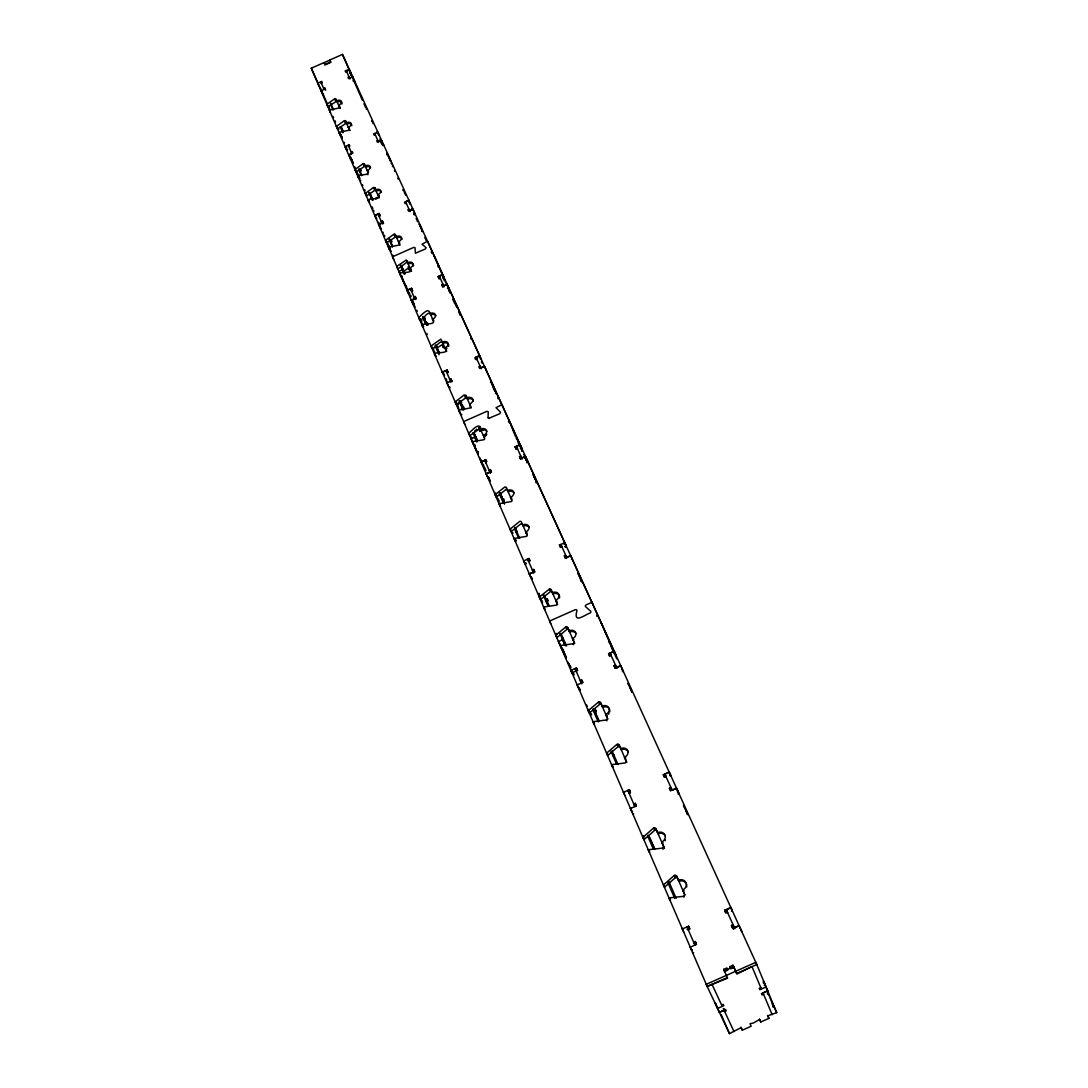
<?xml version="1.0" encoding="UTF-8"?>
<svg xmlns="http://www.w3.org/2000/svg" width="1088" height="1088" viewBox="0 0 1088 1088"><rect width="100%" height="100%" fill="white"/><g stroke="black" fill="none" stroke-linecap="round" stroke-linejoin="round"><path stroke-width="1.5" d="M443.074 278.555L444.23 278.038L427.557 241.25L422.049 244.229L426.115 247.71L425.34 249.002L415.371 253.218L415.045 247.738L413.834 247.357L392.537 256.768L393.706 259.311M369.39 202.477C363.161 195.894 383.316 201.919 377.917 194.684A4.175 2.679 -24.1 0 0 380.664 190.536A4.175 2.679 -24.1 0 0 375.768 189.788L374.775 187.571L373.47 187.476L365.337 193.446L366.425 196.03L375.455 189.883L379.318 197.812M550.718 623.533L549.59 621.071L575.022 609.797A1.482 1.197 -23.7 0 1 576.953 610.626C573.172 624.444 583.998 615.169 590.213 612.966A1.496 1.21 -23.1 0 0 590.594 611.13L585.453 606.574A1.496 1.197 -23.1 0 1 585.997 604.969L591.94 602.303L593.001 604.792M339.524 132.926L340.082 134.926L338.926 132.396L348.663 130.288L349.275 129.39L348.391 127.323A4.012 2.462 -24 0 0 351.07 123.447A4.012 2.462 -24 0 0 346.419 122.808L345.508 120.782L344.447 120.632L336.342 126.398L337.484 128.928L346.378 123.134L349.765 130.397M464.766 424.157L463.61 421.614L486.921 411.318L488.281 411.822L488.05 417.534L488.852 418.309L499.786 413.712L500.589 412.216L496.006 407.701L501.949 404.627L503.037 407.198M431.106 345.984C432.698 353.845 438.396 339.932 443.346 341.754A4.556 3.182 -24.1 0 1 448.066 343.414A4.556 3.182 -24.1 0 1 445.074 347.888C451.466 356.048 429.121 349.588 435.785 356.225M684.896 894.962L677.593 878.288A1.673 1.51 -25.1 0 0 675.458 877.581L664.809 886.978A1.686 1.523 -26.5 0 1 664.401 887.223L663.34 884.966A1.686 1.523 -26.5 0 0 663.762 884.707L674.424 875.31A1.686 1.523 -25.1 0 1 676.573 876.017L677.47 878.016M664.496 848.395L656.839 830.946A1.646 1.455 -24.9 0 0 654.758 830.28L644.3 839.392A1.646 1.469 -26 0 1 643.892 839.65L642.818 837.338A1.659 1.469 -26 0 0 643.226 837.094L653.711 827.954A1.646 1.455 -24.9 0 1 655.792 828.621L656.717 830.661M626.593 761.94L620.133 747.211A1.578 1.346 -24.6 0 0 618.147 746.613L608.002 755.276A1.591 1.36 -25.5 0 1 607.621 755.507L606.519 753.141A1.591 1.36 -25.4 0 0 606.914 752.896L617.073 744.233A1.591 1.346 -24.6 0 1 619.058 744.831L619.997 746.912M607.825 719.114L601.61 704.929A1.55 1.306 -24.5 0 0 599.665 704.371L589.682 712.803A1.564 1.306 -25.3 0 1 589.302 713.034L588.186 710.627A1.564 1.306 -25.3 0 0 588.581 710.396L598.577 701.95A1.55 1.306 -24.5 0 1 600.522 702.522L601.474 704.63M574.464 643.022L568.725 629.938A1.496 1.21 -24.4 0 0 566.875 629.435L557.192 637.459A1.51 1.224 -25 0 1 556.825 637.677L555.696 635.229A1.51 1.224 -25 0 0 556.063 635.011L565.76 626.974A1.51 1.21 -24.4 0 1 567.623 627.477L568.589 629.626M557.614 604.574L552.078 591.954A1.469 1.17 -24.4 0 0 550.8 591.342L540.736 599.311A1.482 1.17 -24.9 0 1 540.369 599.529L539.226 597.054A1.482 1.17 -24.9 0 0 539.594 596.836L549.671 588.853A1.469 1.17 -24.4 0 1 550.963 589.478L552.935 593.939A5.182 4.121 -24.3 0 1 557.967 594.062A5.182 4.121 -24.3 0 1 559.463 598.006M511.754 499.95L507.43 490.09A1.401 1.061 -24.3 0 0 506.994 489.654L506.491 489.532A1.401 1.061 -24.3 0 0 505.73 489.695L496.25 497.189L495.108 494.686L504.587 487.166A1.401 1.061 -24.3 0 1 505.362 487.016L505.852 487.125A1.401 1.061 -24.3 0 1 506.301 487.574L506.586 488.199M468.942 433.01C472.491 430.277 480.094 420.444 481.236 430.372A4.774 3.495 -24.2 0 1 486.866 431.378M470.098 435.54L479.971 428.427L484.527 437.838M466.113 395.869L464.209 394.89L455.124 401.921L456.28 404.464L466.562 397.378L471.376 407.837M435.826 315.642A4.474 3.074 -24.1 0 0 434.588 314.636L433.378 314.337A4.474 3.074 -24.1 0 0 430.617 314.867C428.101 307.931 419.914 326.332 418.812 317.465C429.991 306.83 428.318 309.346 433.405 321.218M401.268 275.958C394.291 269.593 415.942 275.59 410.026 267.934A4.352 2.91 -24.1 0 0 412.842 263.5A4.352 2.91 -24.1 0 0 407.687 262.602L406.368 262.616L397.868 268.967L396.712 266.424L406.327 259.991L411.55 271.361M400.058 245.126L396.086 236.558L386.607 242.869L385.451 240.326L394.291 233.961L396.834 237.81A4.27 2.815 -24.1 0 1 400.085 237.374L400.629 237.538A4.27 2.815 -24.1 0 1 402.043 239.346M368.111 172.244L364.997 166.015L356.075 172.04L354.933 169.51L363.433 163.486L365.84 167.117A4.121 2.598 -24.1 0 1 368.941 166.654L369.458 166.79A4.121 2.598 -24.1 0 1 370.546 167.634M340.027 108.188L336.736 101.13L327.95 106.801L326.808 104.285L335.022 98.573L337.307 102A3.958 2.394 -24 0 1 340.272 101.524L340.762 101.66A3.944 2.394 -24 0 1 341.822 104.054M495.366 494.537L496.318 496.359M365.486 193.365L366.425 195.228M336.559 126.276L337.484 128.139M327.026 104.176L327.95 106.026M515.549 540.926A1.414 1.102 -24.8 0 0 515.154 541.049L514.012 538.546A1.428 1.102 -24.7 0 1 514.406 538.424L526.674 536.316A1.428 1.102 -24.3 0 0 527.095 535.01L525.762 531.964A5.018 3.862 -24.2 0 0 529.013 527.122A5.018 3.862 -24.2 0 0 524.525 524.389L522.662 524.892L521.342 521.886A1.428 1.088 -24.3 0 0 520.88 521.424L520.377 521.302A1.428 1.088 -24.3 0 0 519.602 521.465L510.313 528.945L511.183 530.822M389.042 247.738L389.667 249.723L388.416 247.207L398.915 245.086L399.554 244.079L398.534 241.713A4.284 2.829 -24.1 0 0 401.322 237.388A4.284 2.829 -24.1 0 0 396.263 236.545L395.298 234.328M359.122 178.255C352.376 172.026 372.64 177.725 367.363 170.598A4.107 2.598 -24.1 0 0 370.083 166.559A4.107 2.598 -24.1 0 0 365.269 165.852L364.385 163.812M329.922 110.65L330.466 112.649L329.324 110.119L338.912 108.011L339.524 107.141L338.667 105.128A3.944 2.394 -24 0 0 341.319 101.334A3.944 2.394 -24 0 0 336.736 100.749L335.92 98.872M510.054 529.108L511.115 531.651L520.73 523.967L522.009 523.94A1.414 1.088 -24.3 0 1 522.471 524.389L526.946 534.602M632.59 811.335L631.856 811.662L630.414 808.561L631.298 808.166M727.559 969.462L726.893 967.953L723.697 969.367L727.6 978.18L707.159 986.422L729.45 1033.6L741.105 1027.67L742.261 1030.186L751.142 1026.256L750.013 1023.726L753.345 1023.006L759.655 1019.456L760.757 1021.986L768.903 1018.382L767.815 1015.838L776.723 1012.642L755.861 962.322L706.18 984.341L707.2 986.49L727.328 977.568M707.2 986.49L311.277 68.231L323.938 62.614L324.958 64.94L330.847 62.329L329.814 60.017L342.475 54.4L756.799 964.553L736.658 973.434L733.666 966.702L724.336 970.836M323.979 62.71L329.854 60.112M324.782 64.546L330.67 61.934M317.737 83.232L321.762 81.328L322.293 82.552L321.273 83.001M348.486 70.298L349.234 69.972M346.705 71.726L345.685 72.175L345.141 70.965L349.248 69.265L350.703 72.638L349.697 73.086M349.656 71.645L350.703 72.638M349.833 72.624L349.194 69.89M350.54 75.058L351.288 74.732L351.9 77.398M323.53 88.196L324.55 87.747L325.679 90.263M349.044 76.894L348.024 77.343L348.568 78.567L352.702 76.854M321.042 90.889L325.081 88.971L324.55 87.747M323.068 94.017L320.987 90.78M353.151 80.675L354.171 80.226L354.212 81.682M323.476 94.289L322.701 94.629L323.598 95.241M353.342 81.056L354.362 80.607L354.729 81.45M345.086 146.69L349.275 144.704L349.846 146.023L348.786 146.499M375.251 134.762L374.19 135.238L373.606 133.919L377.876 132.151L379.358 135.551L378.23 134.477M346.582 148.498L345.671 147.9M347.67 149.586L346.623 150.062L345.046 146.581M351.234 152.13L352.294 151.654L352.879 152.986L348.622 154.877L350.73 158.127M377.794 140.366L376.734 140.828L377.318 142.147L381.575 140.27L383.166 145.33M348.663 154.986L351.859 153.571L348.269 145.275L348.65 146.118M381.63 140.379L378.434 141.794L374.707 133.566L375.442 135.266M380.99 143.004L382.038 143.154M351.193 158.494L350.39 158.848L351.302 159.46M382.269 144.718L383.33 144.255L383.697 145.098M359.285 169.932L360.346 169.47L361.08 171.102L360.196 169.075M377.658 197.336L375.591 198.247L375.945 199.036M380.27 215.995L379.127 213.452L374.707 215.397L376.856 218.661M374.762 215.519L378.066 214.05L378.842 215.75M406.382 203.551L405.634 201.838L408.938 200.369M378.638 215.37L379.739 214.88L379.127 213.452M406.232 203.143L405.13 203.633L404.478 202.205L408.884 200.26L409.863 204.027M409.224 202.613L410.421 203.782M383.547 223.557L382.405 221L381.29 221.49L382.446 224.046M408.979 209.222L407.878 209.712L408.53 211.154L412.964 209.195L415.14 214.159L414.038 214.649M378.651 224.536L381.97 223.054L378.066 214.05M405.634 201.838L409.686 210.773L413.005 209.304M381.262 228.154L380.433 228.534L381.371 229.133M414.215 213.561L415.14 214.159M390.007 240.72L391.109 240.244L391.843 241.876L390.891 239.673M404.763 273.754L402.846 269.307L398.997 271.606L404.206 283.043L402.002 276.787M405.022 283.424L405.239 285.056M407.578 289.34L405.389 285.382M409.754 293.325L408.598 293.828L407.007 290.306L411.604 288.266L412.76 290.822M439.198 279.099L438.083 276.529L442.694 274.489L444.23 278.038M407.062 290.442L410.516 288.905L411.672 291.448M440.042 277.862L439.294 276.148L442.748 274.625M442.286 276.026L443.156 275.645M411.128 290.346L412.284 289.83L411.604 288.266M439.946 277.576L438.79 278.093L438.083 276.529M408.503 292.019L407.538 291.421M410.91 295.501L410.57 295.922M444.448 280.908L442 274.081M414.025 297.024L415.181 296.507L416.337 299.064M442.898 287.286L441.782 284.716L442.938 284.213L444.054 286.77M413.998 303.144L412.842 303.661L411.237 300.138L415.874 298.085L415.181 296.507M411.291 300.261L414.773 298.724L415.154 299.581M447.182 284.362L443.714 285.899L439.294 276.148M412.828 300.805L412.869 302.056M447.508 288.306L448.664 287.79L447.127 284.24L442.49 286.294L441.782 284.716M414.011 304.014L413.141 304.395L414.106 304.994M448.8 289.612L449.004 288.497M423.368 317.601L424.51 317.084L425.258 318.716M421.668 320.321L421.614 321.83M425.952 323.19L427.081 322.687L428.128 325.081L427.394 323.462M435.989 347.154L439.457 353.369M448.242 372.558L447.1 370.002L442.272 372.137L444.489 375.401M442.34 372.286L445.958 370.682L446.719 372.382M477.17 359.897L476.068 357.34L479.686 355.735M479.114 357L480.012 356.606M446.638 372.259L447.834 371.715L447.1 370.002M476.775 358.904L475.565 359.434L474.803 357.734L479.618 355.599L480.556 359.421M443.754 373.687L442.762 373.116M449.806 379.562L451.017 379.032L452.173 381.575M446.964 383.003L451.765 380.759L451.017 379.032M484.541 366.398L480.91 368.016L476.068 357.34M449.861 387.845L448.868 387.274L449.874 387.11M459.734 401.377L460.918 400.846L461.652 402.465L456.892 404.573M463.379 406.164L462.196 406.681L463.542 409.632M461.421 408.218L463.787 407.17L464.522 408.775L463.338 409.306L461.081 404.206M474.504 430.957L476.707 429.978L476.354 429.202M478.965 428.672L480.107 431.283L482.827 430.073M476.245 440.436L477.129 440.042L476.218 437.961M474.953 445.658L475.116 446.066M478.394 452.363L477.618 453.07L477.782 452.146M478.407 451.996L477.482 452.404L478.176 453.954M515.25 436.03L509.742 421.899M516.12 438.002L518.214 441.293M518.446 443.074L518.459 441.837M518.337 443.183L518.486 442.286L521.397 449.113M516.174 449.344L515.073 446.801L520.132 444.57L521.655 448.12L520.39 448.678M481.032 462.06L484.826 460.374L485.982 462.903M517.507 448.95L516.406 446.406L520.2 444.72M519.493 445.835L520.445 445.414M485.574 462.114L486.839 461.557L486.023 459.68L480.978 461.91L483.208 465.134M517.181 448.106L515.916 448.678L515.073 446.801M483.779 465.283L483.494 465.909M490.212 472.682L491.477 472.124L490.334 469.594L489.07 470.152L490.334 473.049M520.635 459.204L519.534 456.661L520.798 456.09L521.9 458.646M486.146 473.892L489.954 472.206L484.826 460.374M522.09 459L521.723 458.143L525.545 456.457M488.308 476.966L487.682 477.251L486.078 473.742L491.164 471.498L490.334 469.594M526.361 460.129L527 459.857L525.463 456.294L520.377 458.551L519.534 456.661M489.07 477.904L488.118 478.326L489.138 478.87M527.218 462.019L527.49 460.89M526.905 462.822L527.15 462.196M499.718 493.354L503.078 500.861L504.315 500.303L503.594 498.712M516.188 532.508L517.099 532.1L515.141 527.503M523.682 560.986L528.931 558.484L530.06 560.973M560.538 547.468L559.45 544.952L564.849 542.776M564.672 544.367L564.985 543.238L563.992 543.674L564.359 544.476M528.496 561.15L529.829 560.551L528.931 558.484M561.721 546.421L560.388 547.019L559.45 544.952M525.871 564.006L525.205 564.305L523.614 560.837M564.958 546.72L566.277 546.135L564.767 542.599M533.487 572.519L534.82 571.921L533.691 569.432L532.345 570.03L533.691 573.063M566.794 557.75L565.461 558.348L564.373 555.832L565.706 555.247M529.298 574.015L533.31 572.234L527.666 559.232L528.428 560.891M570.751 555.737L566.739 557.518L560.864 544.544L561.938 547.06M531.488 577.021L530.822 577.32L529.258 573.906L534.602 571.54L533.691 569.432M571.513 559.382L572.179 559.082L570.656 555.56L565.325 557.926L564.373 555.832M532.345 578.163L531.352 578.598L532.399 579.129M544.177 595.626L546.706 601.392L548.012 600.807L547.101 598.713M562.265 638.248L562.918 637.962L560.905 633.338M563.883 643.389L565.257 642.981L566.535 645.932M562.782 648.965L565.257 655.656M566.127 656.676L566.018 657.846M566.413 657.383L558.484 641.526L562.578 639.649L565.284 645.551M608.518 641.349L611.592 646.694M570.86 670.426L576.436 667.896L577.538 670.33L571.962 672.806M609.647 656.091L608.6 653.643L614.19 651.154L615.672 654.636L614.978 654.949M610.79 654.854L610.082 653.222L614.285 651.358M571.363 671.364L572.057 671.051M613.945 652.664L614.638 652.351M576.028 670.82L577.429 670.194L576.436 667.896M611.034 655.316L609.634 655.928L608.6 653.643M573.05 673.363L572.356 673.662L570.833 670.371M574.138 674.03L573.974 675.05M579.292 687.806L578.585 688.119L577.102 684.896L582.828 682.489L581.713 680.068L580.312 680.68L581.686 683.835M622.581 671.65L623.274 671.337L620.745 665.557L615.114 668.182L614.067 665.734L615.468 665.108L616.964 668.44M620.84 665.747L616.61 667.624L610.082 653.222M621.52 669.338L622.227 669.025M580.285 689.18L579.224 689.656L580.298 690.146M622.227 670.834L623.274 671.337M595.218 709.362L596.224 711.702L594.85 712.3L593.341 708.805L598.917 721.167M613.292 755.466L613.972 755.167L618.066 764.565M613.034 755.779L614.054 755.33M623.41 792.336L629.326 789.725L630.401 792.064M664.333 777.036L663.313 774.656L669.229 772.045L670.67 775.431L669.936 775.758M666.25 777.39L664.89 774.221L669.324 772.262M623.75 792.894L624.498 792.567M628.973 792.948L630.442 792.295L629.326 789.725M665.951 776.56L664.469 777.213L663.313 774.656M635.229 803.311L633.746 803.978L634.821 806.303L636.303 805.65L635.229 803.311L636.358 805.922L630.414 808.561M669.419 788.161L670.915 787.508L671.922 789.874L670.439 790.527L669.419 788.161L670.602 790.758L676.546 788.12L677.552 790.486M677.239 791.819L677.987 791.493L676.654 788.338L672.194 790.323L664.89 774.221M678.082 793.628L678.83 793.302L678.422 794.417M633.719 813.946L632.618 813.511M683.699 931.926L682.326 928.989L688.582 926.201L689.615 928.431L687.113 929.533M725.574 912.492L724.622 910.234L730.891 907.46M726.92 911.363L727.573 912.791L726.308 909.799L731 907.718M688.269 929.791L689.846 929.098L688.582 926.201M727.491 912.424L725.927 913.118L724.622 910.234M731.476 911.064L732.265 910.724L730.646 907.106M695.218 941.487L693.641 942.194L694.674 944.398L696.238 943.69L695.218 941.487L696.497 944.425L690.186 947.226L691.56 950.15L692.349 949.797M731.49 925.426L733.067 924.718L734.006 926.962L732.442 927.656L731.49 925.426L732.809 928.336L739.119 925.534L741.812 931.695L741.499 930.947M734.808 928.635L734.495 927.887L739.242 925.793M693.614 952.734L692.566 952.544M733.013 965.233L733.978 967.422L730.782 968.837L729.817 966.661L733.013 965.233L736.916 974.046L751.944 966.566L761.396 989.06L760.716 987.564M725.737 971.081L727.858 970.142M763.164 982.709L763.939 982.355L763.382 981.009L767.706 990.896L763.042 992.963L772.154 1014.669L771.542 1013.322M764.238 985.293L765.122 985.089M721.643 1005.04L723.207 1004.346L723.819 1005.666L717.577 1008.467M760.811 987.673L759.247 988.366L759.818 989.713L766.088 986.979M715.605 1003.789L714.993 1002.47L719.386 1012.302L725.614 1009.514L726.226 1010.834L724.662 1011.514L723.37 1008.522L724.73 1011.337M767.706 990.869L761.464 993.63L762.035 994.962L763.586 994.269M719.386 1012.302L724.064 1010.235L734.019 1031.574M767.339 993.983L767.829 992.99M771.936 1004.034L772.684 1003.694L776.723 1012.642M772.847 1006.672L773.758 1006.264L772.684 1003.694M773.255 1006.958L774.017 1006.618M430.032 313.589A4.488 3.087 -24.1 0 1 434.302 313.48A4.488 3.087 -24.1 0 1 435.377 316.458L435.05 317.125A4.488 3.087 -24.1 0 1 432.521 319.233C438.763 327.216 416.446 320.946 423.477 327.447M543.864 606.995L556.226 605.186A1.469 1.17 -24.4 0 0 556.906 604.67L557.151 604.194A1.469 1.17 -24.4 0 0 557.11 603.5L555.682 600.25A5.182 4.121 -24.3 0 0 559.042 595.966A5.182 4.121 -24.3 0 0 556.213 592.307L555.288 592.158A5.182 4.121 -24.3 0 0 552.364 592.688M472.654 441.606L483.847 439.742A1.374 1.006 -24.2 0 0 484.704 438.858L483.48 435.513A4.774 3.495 -24.2 0 0 486.445 430.372A4.774 3.495 -24.2 0 0 480.678 429.107M489.464 418.268L488.199 417.955M567.623 627.477L569.092 630.809A5.277 4.27 -24.3 0 1 575.634 632.59A5.277 4.27 -24.3 0 1 572.519 638.642L574.002 642.015A1.51 1.224 -24.4 0 1 573.104 643.756L560.592 645.524A1.51 1.224 -25 0 0 560.184 645.646M600.522 702.522L602.086 706.098A5.467 4.583 -24.4 0 1 608.926 708.084A5.467 4.583 -24.4 0 1 605.771 714.503L607.362 718.121A1.564 1.319 -24.6 0 1 606.451 719.97L593.436 721.67A1.564 1.319 -25.3 0 0 593.014 721.806L594.116 724.2A1.564 1.319 -25.3 0 1 594.551 724.064L593.722 722.269M619.058 744.831L620.69 748.544A5.576 4.774 -24.5 0 1 627.708 750.652A5.576 4.774 -24.5 0 1 624.526 757.275L626.171 761.042A1.605 1.374 -24.7 0 1 625.26 762.946L611.959 764.619A1.591 1.374 -25.5 0 0 611.524 764.755L612.626 767.108A1.591 1.374 -25.5 0 1 613.061 766.986L612.231 765.204M655.792 828.621L657.546 832.633A5.78 5.141 -24.8 0 1 664.904 834.999A5.78 5.141 -24.8 0 1 661.681 842.044L663.449 846.097A1.659 1.482 -24.9 0 1 662.524 848.123L648.666 849.714A1.659 1.482 -26.1 0 0 648.203 849.85L649.278 852.149A1.659 1.469 -26.1 0 1 649.74 852.013L649.468 851.442M676.573 876.017L678.395 880.192A5.902 5.345 -25 0 1 685.943 882.708A5.902 5.345 -25 0 1 682.693 889.998L684.542 894.214A1.7 1.537 -25.2 0 1 683.618 896.322L669.433 897.858A1.7 1.537 -26.7 0 0 668.957 897.994L670.018 900.238A1.686 1.537 -26.7 0 1 670.48 900.102L669.95 898.987M527.095 525.803L526.361 525.654A5.018 3.862 -24.2 0 0 523.219 526.143L522.662 524.892M432.208 347.738L431.338 345.834L440.817 339.13L446.638 351.397L446.311 350.717M359.108 177.045L359.489 178.078M590.974 713.619L591.641 714.966M630.36 793.043L629.626 791.547M349.724 155.462L349.425 154.659M562.17 648.965L565.162 655.452M566.018 657.832L558.457 641.471M340.626 134.382L341.129 135.592L340.612 134.382M613.972 755.167L612 750.992M411.767 208.624L412.189 209.508M476.163 437.825L475.062 435.241M515.984 539.974L516.392 540.831M548.053 603.609L548.814 605.2M519.697 538.315L514.869 527.313L517.099 532.1M721.303 1014.805L729.45 1033.6M715.618 1003.925L717.441 1007.774M440.939 271.361L434.234 256.061M445.93 283.084L445.509 282.159M416.745 310.148L417.248 311.236M426.727 333.431L427.217 334.465M457.164 404.07L457.545 404.872L456.987 403.594M663.762 884.707L664.55 886.407M682.108 928.309L682.462 929.043M370.518 194.562L372.409 198.941M406.082 285.491L406.586 286.552M565.257 642.981L562.918 637.962M724.581 1009.868L724.88 1010.507L724.241 1009.052M643.13 835.638L643.797 837.08M643.226 837.094L644.028 838.821M711.96 984.286L722.269 1006.386M456.348 306.721L456.715 307.523M493.354 388.171L493.762 389.069M615.386 655.914L615.862 656.948M373.429 210.161L373.946 211.276M384.295 235.158L384.812 236.259M606.914 752.896L607.73 754.678M688.391 929.859L687.018 926.894L694.919 945.132M623.397 792.105L624.866 795.464M619.942 666.386L619.602 665.652M346.215 146.948L346.746 148.09M354.797 166.872L355.314 168.001M364.643 189.598L365.16 190.713M561.163 646.748L561.721 647.958A1.51 1.224 -25 0 0 561.313 648.094M648.244 835.285L654.541 848.926M568.847 663.979L570.561 667.692M588.526 709.403L589.356 711.117M589.859 712.286L590.553 713.796M588.581 710.396L589.41 712.205M446.746 284.838L447.114 285.641M427.122 324.918L424.334 318.798L426.999 324.931M540.274 597.353L538.628 593.871L540.45 598.087M541.375 600.018L540.722 598.59L542.545 602.63L541.824 601.079M544.258 607.594L544.816 608.818M543.565 607.104L544.694 609.566M629.286 793.506L627.844 790.378L634.875 806.589M556.063 635.011L556.906 636.847M381.398 141.753L381.779 142.582L381.385 141.794M391.082 163.064L391.462 163.907M616.352 657.982L616.719 658.784M410.298 295.501L410.72 296.643M455.763 401.948L458.497 408.095M548.828 605.866L544.381 596.346M545.754 599.338L546.462 600.889M546.706 601.392L548.801 605.962M468.602 433.214L469.758 435.744M476.775 451.234L471.118 438.886L474.844 437.226L476.966 441.878M481.712 462.019L480.529 459.435L482.664 463.964M488.471 476.775L490.443 481.1M595.544 710.192L596.224 711.702M472.274 441.728L473.43 444.258M494.836 492.456L496.849 496.89M497.026 497.447L498.617 500.929M576.545 671.813L575.062 668.576L581.318 683.019M499.691 504.261L500.548 506.138A1.401 1.061 -24.7 0 0 500.167 506.26L499.011 503.758A1.401 1.061 -24.7 0 1 499.406 503.635L511.442 501.514A1.401 1.061 -24.3 0 0 511.85 500.235L510.571 497.298A4.923 3.726 -24.2 0 0 513.318 494.89L513.645 494.115A4.923 3.726 -24.2 0 0 512.339 490.525A4.923 3.726 -24.2 0 0 507.566 490.484L506.301 487.574M448.229 286.81L481.154 359.149M485.574 368.832L521.655 448.12M526.551 458.837L566.277 546.135M571.73 558.062L615.672 654.636M669.8 773.514L670.67 775.431M677.987 791.493L679.157 794.09M730.959 907.854L732.265 910.724M444.611 279.834L442.109 274.285M447.712 287.286L450.364 293.189L447.549 286.62M610.885 645.551L613.646 651.685M424.415 318.974L426.401 323.394M436.546 346.895L439.158 352.934M368.968 199.838L369.349 200.75M388.62 245.344L389.11 246.486M407.755 290.836L410.72 297.065M413.182 302.763L415.194 307.17M501.826 497.978L504.478 503.812M420.73 320.661L421.464 322.279M501.622 497.678L499.61 493.19M502.044 498.644L502.765 500.222M503.078 500.861L504.397 503.771M423.191 326.278L419.655 318.335L421.042 321.545M422.307 324.904L423.178 326.808M547.305 599.257L548.012 600.807M435.295 354.933L435.88 356.198M446.923 382.908L448.501 386.39M456.035 403.009L456.606 404.274M459.612 411.318L459.83 412.706L458.674 410.162L470.451 407.905L469.703 404.07A4.692 3.386 -24.1 0 0 472.641 399.065A4.692 3.386 -24.1 0 0 466.983 397.868L465.827 395.23M388.688 156.93L387.029 153.109L390.633 161.269L388.96 157.447M420.553 227.011L419.179 223.856L422.593 231.581L420.893 227.691M455.219 303.13L453.41 299.159L456.933 307.129M455.478 303.946L455.926 304.776M493.054 386.349L491.082 382.01L493.122 386.784M493.367 387.124L495.094 391.109L494.401 389.49M534.453 477.401L532.712 473.606L534.303 477.36M534.711 478.067L536.466 482.106L535.772 480.502M578.231 573.811L578.694 574.858M579.931 577.456L579.455 576.409L581.414 581.019M580.625 579.278L581.89 582.08M628.157 683.658L628.687 684.814M683.55 805.501L684.134 806.793M685.889 810.655L687.657 814.749L687.045 813.294M522.186 450.894L521.723 449.847M363.963 103.795L365.473 107.277M379.93 138.978L382.949 145.642M404.274 192.25L404.858 193.528M422.117 231.526L421.777 230.806M425.639 239.265L424.782 237.347M431.174 251.818L431.868 253.354M459.707 314.255L460.238 315.425M767.72 992.8L769.148 995.901M773.758 1006.264L769.95 997.832M516.406 446.406L521.723 458.143M726.308 909.799L734.495 927.887M665.666 776.111L664.754 774.044M335.349 121.734L334.995 120.945L335.539 122.182M402.41 270.082L404.301 274.271M423.803 318.458L425.53 322.347M435.758 344.937L437.118 347.902L442.177 344.719L443.591 347.874L442.544 345.481M682.693 889.998L683.21 891.126A5.902 5.345 -25 0 0 684.066 890.664M425.204 321.654L423.3 317.356M425.87 323.15L426.605 324.768L424.864 320.77M359.026 177.711L355.708 170.245L357.408 174.053M355.218 169.334L356.089 171.238M357.177 173.645L357.911 175.277M358.265 176.351L359.326 178.391L357.612 174.597M653.834 828.254L654.758 830.28M368.682 200.532L369.553 202.436M461.87 406.082L459.68 401.118M450.976 382.242L445.958 370.682M477.129 440.042L474.055 433.201L474.613 434.248M662.524 848.123L663.054 849.279M375.306 216.621L375.686 217.478M386.934 242.502L386.199 240.87L387.94 244.732M387.056 242.787L388.674 246.35M380.188 227.922L378.597 224.414L383.03 222.455L382.405 221M385.764 240.149L386.634 242.066M387.464 243.807L389.953 249.302L388.212 245.439M674.546 875.595L675.458 877.581M683.618 896.322L683.998 897.165M547.672 602.806L546.965 601.215M614.271 653.072L614.706 654.024L611.932 647.469M481.372 361.814L481.943 363.066M425.979 240.013L426.401 240.951M448.814 290.265L449.154 291.04M394.441 170.571L394.754 171.292M397.746 178.201L398.126 179.058M732.21 926.296L733.543 929.261M614.067 665.734L615.114 668.046M330.684 103.238L333.513 109.589M321.545 83.558L320.783 81.872L324.102 89.529M341.238 127.201L342.666 130.342M602.086 706.098L602.63 707.309A5.467 4.583 -24.5 0 1 607.988 707.554A5.467 4.583 -24.5 0 1 609.661 711.946M549.29 589.315L549.848 590.553M605.771 714.503L606.315 715.7A5.467 4.583 -24.5 0 0 607.118 715.278M369.648 192.875L373.021 200.342M565.896 627.273L566.875 629.435M620.69 748.544L621.234 749.741A5.576 4.76 -24.5 0 1 628.374 752.202M624.526 757.275L625.056 758.472A5.576 4.76 -24.5 0 0 625.872 758.037M573.104 643.756L573.526 644.681M626.307 761.342L626.702 762.239M401.064 265.159L403.77 271.13L408.612 268.042L410.026 271.198L408.122 266.886M598.713 702.263L599.665 704.371M657.546 832.633L658.077 833.789A5.78 5.127 -24.8 0 1 665.23 835.761M606.451 719.97L606.859 720.868M661.681 842.044L662.198 843.2A5.78 5.127 -24.8 0 0 663.041 842.751M663.585 846.382L664.238 847.824M311.277 68.231L318.267 83.681M318.77 84.796L327.053 103.088M328.386 106.026L330.371 110.418M317.696 83.123L319.246 86.578M617.209 744.532L618.147 746.613M344.243 142.31L344.393 142.977M678.395 880.192L678.912 881.334A5.902 5.345 -25 0 1 686.746 886.897M383.275 232.968L382.935 232.193M485.452 469.54L485.765 470.22M498.481 499.678L498.794 500.358M523.899 454.58L524.266 455.396M767.57 1015.444L768.903 1018.382M483.48 435.513L484.051 436.778A4.774 3.495 -24.2 0 0 484.745 436.424M507.579 490.484L508.137 491.735A4.923 3.726 -24.2 0 1 511.21 491.232L512.584 491.613A4.923 3.726 -24.2 0 1 513.998 492.878M510.571 497.298L511.129 498.562A4.923 3.726 -24.2 0 0 511.85 498.182M464.794 396.168L465.365 397.433M525.762 531.964L526.32 533.215A5.018 3.862 -24.2 0 0 527.054 532.834M478.543 427.598L480.107 431.283M551.099 589.791L551.521 590.716M555.682 600.25L556.24 601.487A5.182 4.121 -24.3 0 0 557.002 601.093M569.092 630.809L569.636 632.046A5.277 4.27 -24.3 0 1 576.014 633.502M572.519 638.642L573.077 639.88A5.277 4.27 -24.3 0 0 573.838 639.472M574.138 642.328L574.695 643.552M352.009 160.643L351.397 159.283M393.312 256.197L392.85 255.15M500.575 494.21L502.683 498.902L500.018 492.742M519.479 444.489L521.519 449.045M525.123 457.667L526.483 460.686M405.28 194.466L405.593 195.146M338.667 105.128L339.225 106.393A3.958 2.394 -24 0 0 339.81 106.094M339.633 107.331L340.054 108.283M345.576 120.89L346.977 124.073A3.998 2.462 -24 0 1 349.996 123.61L350.486 123.746A3.998 2.462 -24 0 1 351.723 125.746M348.391 127.323L348.962 128.588A3.998 2.462 -24 0 0 349.547 128.289M349.384 129.581L349.806 130.533M367.363 170.598L367.934 171.877A4.121 2.598 -24.1 0 0 368.533 171.564M374.857 187.694L376.339 191.053A4.162 2.666 -24.1 0 1 379.494 190.604L380.011 190.754A4.162 2.666 -24.1 0 1 381.371 192.467M377.917 194.684L378.488 195.949A4.162 2.666 -24.1 0 0 379.1 195.636M334.764 99.008L335.743 101.225M344.393 121.026L345.386 123.23M398.534 241.713L399.106 242.991A4.27 2.815 -24.1 0 0 399.745 242.665M406.83 260.644L407.266 261.596M407.402 261.922L408.258 263.881A4.352 2.91 -24.1 0 1 413.549 265.989M410.026 267.934L410.598 269.212M363.161 163.921L364.154 166.151M367.486 173.808L367.907 174.76M432.507 319.233L433.092 320.511A4.474 3.074 -24.1 0 0 433.745 320.171M373.606 187.802L374.598 190.019M442.517 342.054L443.088 343.332A4.556 3.182 -24.1 0 1 447.413 343.237A4.556 3.182 -24.1 0 1 448.555 346.297M445.074 347.888L445.645 349.166A4.556 3.182 -24.1 0 0 446.923 348.405M723.697 969.367L724.662 971.557M394.006 234.41L394.998 236.64M466.249 396.182L466.82 397.46M466.983 397.868L467.554 399.146A4.692 3.386 -24.1 0 1 473.402 401.159M469.703 404.07L470.274 405.348M479.754 427.013L480.189 427.965M403.009 269.647L404.899 273.89M350.431 156.862L352.267 160.97M390.891 250.702L391.218 251.437M412.692 301.158L413.032 301.906M447.331 381.317L447.671 382.092M598.142 718.651L598.822 720.188M461.829 414.759L461.516 414.066M512.611 532.399L512.965 533.202M494.346 390.361L494.7 391.163M441.198 271.918L441.742 273.156M372.572 122.332L373.184 123.719M759.451 1019.048L760.757 1021.986M342.312 138.271L341.673 136.816M360.373 180.078L360.699 180.826M362.848 185.681L362.44 184.756M401.703 275.754L402.057 276.529M423.273 325.652L423.626 326.454M480.311 458.973L479.658 457.477M556.281 633.502L556.689 634.413M521.655 450.486L522.036 451.357M508.477 421.505L508.858 422.348M497.746 398.004L498.059 398.711M437.92 266.302L438.301 267.158M382.337 143.82L382.976 145.289M729.817 966.661L730.483 968.157M404.818 273.537L401.812 266.628M651.127 840.63L649.686 837.366M568.507 663.218L568.099 662.293M596.659 615.618L597.067 616.529M565.162 546.271L565.542 547.155M516.161 436.859L515.712 435.826M524.933 457.844L525.286 458.674M664.251 775.581L664.564 776.302M470.587 338.123L470.954 338.939M403.104 189.557L403.43 190.318M392.36 165.906L392.686 166.654M504.315 503.01L499.963 492.973M474.898 445.033L474.599 444.353M484.337 467.024L484.731 467.894M525.667 562.673L526.075 563.584M539.947 595.734L540.355 596.659M403.104 190.046L403.757 191.039M439.28 352.838L436.043 345.454M597.788 717.876L594.17 709.947M380.147 225.869L379.562 224.55M446.257 378.882L446.597 379.671M458.143 406.409L458.497 407.198M471.349 436.982L471.716 437.798M565.638 656.526L566.127 657.628M580.448 579.972L580.815 580.788M535.99 482.093L536.343 482.895M495.434 392.836L495.788 393.611M740.969 1027.235L742.261 1030.186M370.287 193.977L370.505 194.534M389.898 248.445L389.395 247.316M407.742 290.55L409.496 294.549M434.697 352.131L434.153 350.894M475.32 447.794L477.319 452.35M570.33 666.074L570.697 666.93M568.983 663.884L570.806 668.059M458.633 311.848L459.177 313.072M413.998 213.574L414.514 214.785M346.569 71.454L346.202 70.611L350.01 79.057M651.522 841.541L652.174 843.037M352.662 76.758L354.171 80.226M342.475 54.4L360.21 95.295M350.023 71.713L351.574 75.29M366.153 108.623L366.493 109.412M360.577 96.152L362.304 100.11M409.686 210.773L410.054 211.63M581.713 680.068L582.733 682.394M341.088 126.711L343.346 132.015M389.885 239.156L391.19 242.175M460.02 400.642L463.937 409.686L459.911 400.697L463.556 409.129M654.704 848.926L652.542 843.948M668.794 881.362L676.151 898.321M473.715 432.534L477.455 441.157M544.286 595.054L546.87 601.011M360.767 173.196L361.066 173.876M361.733 175.372L358.85 168.858M390.211 241.046L390.524 241.781M391.49 243.998L391.816 244.732M392.482 246.228L389.477 239.414M424.13 319.138L424.483 319.94M460.36 402.587L460.741 403.471M499.963 493.857L500.385 494.809M459.585 400.955L460.85 403.866M330.385 103.918L333.023 109.997M340.272 126.725L342.91 132.804M358.85 169.592L361.474 175.671M368.723 192.372L372.014 199.974M389.082 239.346L392.414 247.03M400.411 265.472L403.73 273.142M410.516 288.905L414.773 298.724M422.566 316.594L425.87 324.224M435.118 345.576L439.09 354.729M459.082 400.833L463.026 409.945M472.886 432.698L476.789 441.687M499.256 493.544L503.254 502.765M514.583 528.89L518.582 538.125M543.334 595.231L547.985 605.962M559.953 633.57L565.23 645.755M592.851 709.498L598.237 721.902M611.007 751.373L616.393 763.776M647.836 836.332L653.208 848.735M667.991 882.83L674.71 898.334M538.9 593.314L539.199 594.021M485.806 470.914L484.31 467.378M442.313 274.489L444.054 278.501M452.866 299.282L454.784 303.715M481.168 368.723L480.066 366.153L478.856 366.697L479.631 368.41L484.473 366.262L486.01 369.825M333.037 116.402L333.567 117.64M338.273 128.52L338.803 129.771M341.564 136.109L342.149 137.442M351.356 158.766L353.301 163.268M357.911 173.944L359.91 178.541M372.191 206.965L372.817 208.406M352.254 161.187L353.097 163.159M378.638 222.265L379.1 223.326M433.146 348.418L433.677 349.629M320.375 88.346L321.463 90.875M422.103 323.857L422.457 324.659M456.008 402.533L457.273 405.457M457.531 405.783L458.782 408.694M496.237 495.502L496.645 496.454M497.23 497.882L499.038 501.881M586.704 705.078L587.207 706.234M588.717 709.743L589.22 710.913M486.418 370.682L486.785 371.538M492.66 385.478L494.197 389.055M457.572 405.103L457.191 404.192M608.138 639.132L601.188 622.758M534.018 476.449L535.337 479.55M519.466 444.19L521.166 448.147M525.15 457.422L526.81 461.326M572.764 560.334L573.118 561.177M578.027 573.267L579.986 577.891M376.829 132.002L377.318 133.158M630.863 689.697L630.265 688.282L632.033 692.39L631.394 690.853M628.034 683.278L629.925 687.752M610.79 645.388L613.455 651.658M386.811 154.047L387.301 155.19M669.174 772.086L669.501 772.888M416.146 218.402L416.609 219.518M417.085 220.633L417.561 221.748M685.848 810.478L686.446 812.002M683.509 805.31L685.318 809.608M764.456 983.593L765.68 986.408M527.082 525.79A5.018 3.862 -24.2 0 1 529.203 527.354M486.812 434.316A4.774 3.495 -24.2 0 1 486.431 434.914M485.955 435.472A4.774 3.495 -24.2 0 1 485.398 435.975M665.421 839.95A5.78 5.127 -24.8 0 1 665.013 840.766M608.994 713.456A5.467 4.583 -24.5 0 1 608.478 714.15M371.838 120.714L372.123 121.448L371.838 120.714"/></g></svg>
